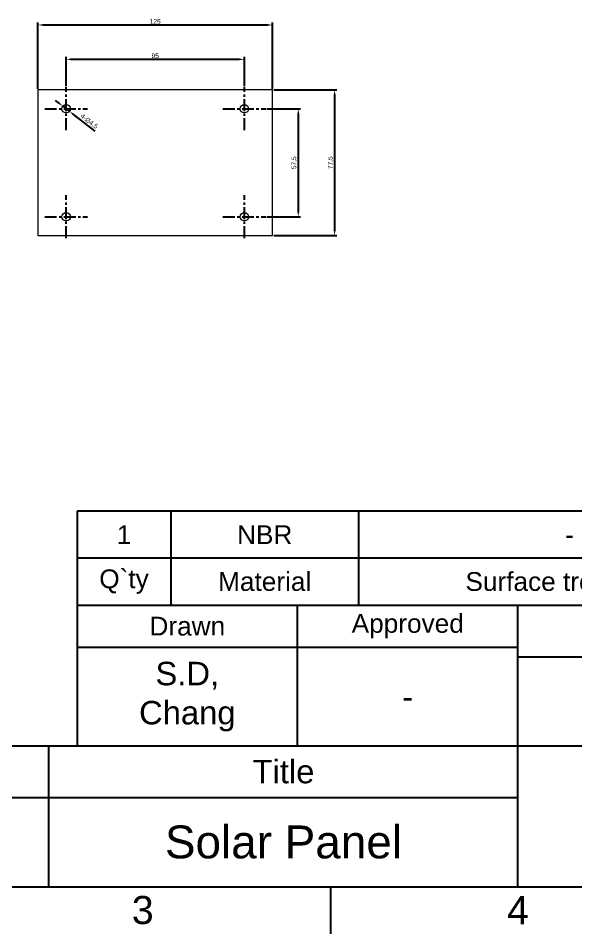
# Model space of a CAD drawing. Header units: millimetres. Extents: x -2 to 1048, y 382 to 1867.
# Drawn here: x 456.4 to 753.5, y 382.2 to 869.7 of the extents above; entities that cross this region are included whole.
import ezdxf

# ---------------------------------------------------------------- set-up
doc = ezdxf.new("R2010")
doc.units = ezdxf.units.MM
doc.header["$LTSCALE"] = 0.1
doc.linetypes.add('CENTERX2', pattern=[101.6, 63.5, -12.7, 12.7, -12.7])
for name, color, linetype in [('5', 2, 'Continuous'), ('______', 7, 'Continuous'), ('FORM', 7, 'Continuous'), ('TEXT', 2, 'Continuous')]:
    doc.layers.add(name, color=color, linetype=linetype)
doc.styles.get("Standard").update_dxf_attribs({"font": 'arial_0.ttf'})
doc.dimstyles.new('ISO-25', dxfattribs={"dimtxt": 2.5, "dimasz": 2.5, "dimexe": 1.25, "dimexo": 0.625, "dimtad": 1, "dimtxsty": 'Standard', "dimcen": 2.5, "dimadec": 0, "dimazin": 0, "dimtfac": 1, "dimtmove": 0, "dimatfit": 3, "dimfxl": 1, "dimarcsym": 0})

# ---------------------------------------------------------------- blocks, each defined once
blk = doc.blocks.new('*D43')
at = {"layer": '5', "color": 0, "lineweight": -2, "transparency": 16777216}
for p, q in [((481.9, 833.58), (481.9, 849.11)), ((576.9, 833.58), (576.9, 849.11)), ((484.4, 847.86), (574.4, 847.86))]:
    blk.add_line(p, q, dxfattribs=at)
at = {"layer": '5', "color": 0, "transparency": 16777216}
for points in [[(484.4, 848.27), (484.4, 847.44), (481.9, 847.86)], [(574.4, 848.27), (574.4, 847.44), (576.9, 847.86)]]:
    blk.add_solid(points, dxfattribs=at)
at = {"layer": 'Defpoints', "color": 0, "transparency": 16777216}
for p in [(576.9, 847.86), (481.9, 832.95), (576.9, 832.95)]:
    blk.add_point(p, dxfattribs=at)
at = {"layer": '5', "color": 0, "transparency": 16777216, "insert": (529.4, 849.76), "char_height": 2.5, "attachment_point": 5}
blk.add_mtext('95', dxfattribs=at)
blk = doc.blocks.new('*D44')
at = {"layer": '5', "color": 0, "lineweight": -2, "transparency": 16777216}
for p, q in [((466.9, 832.17), (466.9, 867.41)), ((469.4, 866.16), (589.4, 866.16)), ((591.9, 832.17), (591.9, 867.41))]:
    blk.add_line(p, q, dxfattribs=at)
at = {"layer": '5', "color": 0, "transparency": 16777216}
for points in [[(469.4, 866.57), (469.4, 865.74), (466.9, 866.16)], [(589.4, 866.57), (589.4, 865.74), (591.9, 866.16)]]:
    blk.add_solid(points, dxfattribs=at)
at = {"layer": 'Defpoints', "color": 0, "transparency": 16777216}
for p in [(591.9, 866.16), (466.9, 831.54), (591.9, 831.54)]:
    blk.add_point(p, dxfattribs=at)
at = {"layer": '5', "color": 0, "transparency": 16777216, "insert": (529.4, 868.06), "char_height": 2.5, "attachment_point": 5}
blk.add_mtext('125', dxfattribs=at)
blk = doc.blocks.new('*D45')
at = {"layer": '5', "color": 0, "lineweight": -2, "transparency": 16777216}
for p, q in [((588.94, 821.54), (606.9, 821.54)), ((605.65, 819.04), (605.65, 766.54)), ((588.94, 764.04), (606.9, 764.04))]:
    blk.add_line(p, q, dxfattribs=at)
at = {"layer": '5', "color": 0, "transparency": 16777216}
for points in [[(605.23, 819.04), (606.06, 819.04), (605.65, 821.54)], [(605.23, 766.54), (606.06, 766.54), (605.65, 764.04)]]:
    blk.add_solid(points, dxfattribs=at)
at = {"layer": 'Defpoints', "color": 0, "transparency": 16777216}
for p in [(588.31, 821.54), (588.31, 764.04), (605.65, 764.04)]:
    blk.add_point(p, dxfattribs=at)
at = {"layer": '5', "color": 0, "transparency": 16777216, "insert": (603.52, 792.79), "char_height": 2.5, "attachment_point": 5, "rotation": 90}
blk.add_mtext('57,5', dxfattribs=at)
blk = doc.blocks.new('*D46')
at = {"layer": '5', "color": 0, "lineweight": -2, "transparency": 16777216}
for p, q in [((592.53, 831.54), (626.28, 831.54)), ((625.03, 829.04), (625.03, 756.54)), ((592.53, 754.04), (626.28, 754.04))]:
    blk.add_line(p, q, dxfattribs=at)
at = {"layer": '5', "color": 0, "transparency": 16777216}
for points in [[(624.61, 829.04), (625.44, 829.04), (625.03, 831.54)], [(624.61, 756.54), (625.44, 756.54), (625.03, 754.04)]]:
    blk.add_solid(points, dxfattribs=at)
at = {"layer": 'Defpoints', "color": 0, "transparency": 16777216}
for p in [(591.9, 831.54), (591.9, 754.04), (625.03, 754.04)]:
    blk.add_point(p, dxfattribs=at)
at = {"layer": '5', "color": 0, "transparency": 16777216, "insert": (622.9, 792.79), "char_height": 2.5, "attachment_point": 5, "rotation": 90}
blk.add_mtext('77,5', dxfattribs=at)
blk = doc.blocks.new('*D49')
at = {"layer": '5', "color": 0, "lineweight": -2, "transparency": 16777216}
for p, q in [((478.15, 824.46), (476.17, 825.99)), ((480.12, 822.92), (483.68, 820.17)), ((497.4, 809.52), (485.65, 818.63))]:
    blk.add_line(p, q, dxfattribs=at)
at = {"layer": '5', "color": 0, "transparency": 16777216}
for points in [[(478.4, 824.79), (477.89, 824.13), (480.12, 822.92)], [(485.91, 818.96), (485.4, 818.3), (483.68, 820.17)]]:
    blk.add_solid(points, dxfattribs=at)
at = {"layer": 'Defpoints', "color": 0, "transparency": 16777216}
for p in [(480.12, 822.92), (483.68, 820.17)]:
    blk.add_point(p, dxfattribs=at)
at = {"layer": '5', "color": 0, "transparency": 16777216, "insert": (494.11, 814.76), "char_height": 2.5, "attachment_point": 5, "rotation": 322.1959}
blk.add_mtext('4-∅4,5', dxfattribs=at)

msp = doc.modelspace()

# ---------------------------------------------------------------- linework, layer by layer
at = {"color": 1, "linetype": 'CENTERX2'}
for p, q in [((481.9, 810.135), (481.9, 832.955)), ((576.9, 810.135), (576.9, 832.955)), ((470.49, 821.545), (493.31, 821.545)), ((565.49, 821.545), (588.31, 821.545)), ((481.9, 752.635), (481.9, 775.455)), ((576.9, 752.635), (576.9, 775.455)), ((470.49, 764.045), (493.31, 764.045)), ((565.49, 764.045), (588.31, 764.045))]:
    msp.add_line(p, q, dxfattribs=at)
at = {"layer": '______', "lineweight": 15}
for p, q in [((591.9, 831.545), (466.9, 831.545)), ((466.9, 831.545), (466.9, 754.045)), ((591.9, 754.045), (591.9, 831.545)), ((466.9, 754.045), (591.9, 754.045))]:
    msp.add_line(p, q, dxfattribs=at)
for centre in [(481.9, 821.545), (576.9, 821.545), (481.9, 764.045), (576.9, 764.045)]:
    msp.add_circle(centre, 2.25, dxfattribs=at)
at = {"layer": 'FORM'}
for p, q in [((1022.753, 607.173), (487.753, 607.173)), ((487.753, 607.173), (487.753, 482.173)), ((537.753, 607.173), (537.753, 557.173)), ((637.753, 607.173), (637.753, 557.173)), ((1022.753, 582.173), (487.753, 582.173)), ((487.753, 557.173), (1022.753, 557.173)), ((605.253, 482.173), (605.253, 557.173)), ((722.753, 482.173), (722.753, 557.173)), ((722.753, 534.673), (487.753, 534.673)), ((722.753, 529.673), (1022.753, 529.673)), ((22.784, 482.173), (1022.753, 482.173)), ((472.753, 407.173), (472.753, 482.173)), ((722.753, 407.173), (722.753, 482.173)), ((22.784, 454.673), (722.753, 454.673)), ((22.753, 407.173), (1022.753, 407.173)), ((622.753, 407.173), (622.753, 382.173))]:
    msp.add_line(p, q, dxfattribs=at)
at = {"layer": 'TEXT'}
msp.add_point((605.253, 534.673), dxfattribs=at)

# ---------------------------------------------------------------- texts
at = {"layer": 'FORM', "char_height": 15, "attachment_point": 5}
for s, insert in [('3', (522.753, 394.673)), ('4', (722.753, 394.673))]:
    msp.add_mtext_dynamic_manual_height_columns(s, width=40, gutter_width=12.5, heights=[0], dxfattribs=dict(at, insert=insert))
at = {"layer": 'TEXT', "attachment_point": 5}
for s, width, insert, char_height in [('1', 10, (512.753, 594.673), 10), ('NBR', 20, (587.753, 594.673), 10), ('-', 45, (750.253, 594.673), 10), ('Q`ty', 10, (512.753, 569.673), 10), ('Material', 20, (587.753, 569.673), 10), ('Surface treatment', 135, (750.253, 569.673), 10), ('Drawn', 23.5, (546.503, 545.923), 10), ('Approved', 23.5, (664.003, 545.923), 10), ('S.D, Chang', 70.5, (546.503, 508.423), 12.5), ('-', 23.5, (664.003, 508.423), 12.5), ('Title', 50, (597.753, 468.423), 12.5)]:
    msp.add_mtext_dynamic_manual_height_columns(s, width=width, gutter_width=12.5, heights=[0], dxfattribs=dict(at, insert=insert, char_height=char_height))
at = {"layer": 'TEXT', "linetype": 'CENTERX2', "insert": (597.753, 430.923), "char_height": 17.5, "attachment_point": 5}
msp.add_mtext_dynamic_manual_height_columns('Solar Panel', width=150, gutter_width=12.5, heights=[0], dxfattribs=at)

# ---------------------------------------------------------------- dimensions: what is measured, and where the dimension line sits
at = {"layer": '5'}
for base, p1, p2, picture, middle in [((591.9, 866.157), (466.9, 831.545), (591.9, 831.545), '*D44', (529.4, 868.059)), ((576.9, 847.857), (481.9, 832.955), (576.9, 832.955), '*D43', (529.4, 849.759))]:
    dim = msp.add_linear_dim(base=base, p1=p1, p2=p2, dimstyle='ISO-25', override={"dimtmove": 1}, dxfattribs=at)
    dim.commit()
    dim.dimension.update_dxf_attribs({"geometry": picture, "text_midpoint": middle})
for base, p1, p2, picture, middle in [((625.025, 754.045), (591.9, 831.545), (591.9, 754.045), '*D46', (622.903, 792.795)), ((605.647, 764.045), (588.31, 821.545), (588.31, 764.045), '*D45', (603.524, 792.795))]:
    dim = msp.add_linear_dim(base=base, p1=p1, p2=p2, angle=90, dimstyle='ISO-25', override={"dimtmove": 1}, dxfattribs=at)
    dim.commit()
    dim.dimension.update_dxf_attribs({"geometry": picture, "text_midpoint": middle})
dim = msp.add_diameter_dim_2p(p1=(480.122, 822.924), p2=(483.678, 820.166), text='4-<>', dimstyle='ISO-25', override={"dimtmove": 1}, dxfattribs=at)
dim.commit()
dim.dimension.update_dxf_attribs({"geometry": '*D49', "text_midpoint": (492.804, 813.085), "dimtype": 163})

doc.saveas('drawing.dxf')
